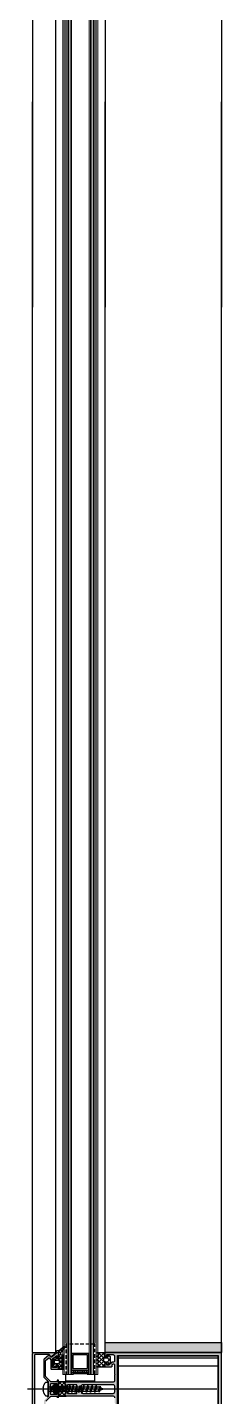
# Model space of a CAD drawing. Header units: millimetres. Extents: x 809 to 8159, y 33 to 4533.
# Drawn here: x 2919.5 to 2932.8, y 2904.4 to 2998.5 of the extents above; entities that cross this region are included whole.
import ezdxf

# ---------------------------------------------------------------- set-up
doc = ezdxf.new("R2010")
doc.units = ezdxf.units.MM
doc.linetypes.add('DASHDOT', pattern=[25.4, 12.7, -6.35, 0, -6.35])
doc.linetypes.add('HIDDEN', pattern=[0.375, 0.25, -0.125])
for name, color, linetype in [('1', 3, 'Continuous'), ('11', 11, 'Continuous'), ('3', 11, 'Continuous'), ('5', 11, 'Continuous'), ('EKSEN', 11, 'Continuous'), ('FITILLER', 240, 'Continuous'), ('GORUNUS-TARAMA', 11, 'Continuous')]:
    doc.layers.add(name, color=color, linetype=linetype)
doc.layers.add('cam', color=5, linetype='Continuous', lineweight=0)

# ---------------------------------------------------------------- blocks, each defined once
blk = doc.blocks.new('ajsdfxcvzx')
h = blk.add_hatch(color=256)
edge = h.paths.add_edge_path()
edge.add_arc((34875.984, -5684.003), 0.05, 90, 180)
edge.add_line((34875.934, -5684.003), (34875.934, -5688.643))
edge.add_arc((34875.984, -5688.643), 0.05, 180, 270)
edge.add_line((34875.984, -5688.693), (34876.937, -5688.693))
edge.add_line((34876.937, -5688.693), (34877.048, -5688.561))
edge.add_arc((34877.087, -5688.593), 0.05, 50, 140, ccw=False)
edge.add_line((34877.119, -5688.554), (34877.397, -5688.788))
edge.add_arc((34877.384, -5688.803), 0.02, -90, 50, ccw=False)
edge.add_line((34877.384, -5688.823), (34875.854, -5688.823))
edge.add_arc((34875.854, -5688.773), 0.05, 180, 270, ccw=False)
edge.add_line((34875.804, -5688.773), (34875.804, -5683.873))
edge.add_arc((34875.854, -5683.873), 0.05, 90, 180, ccw=False)
edge.add_line((34875.854, -5683.823), (34877.384, -5683.823))
edge.add_arc((34877.384, -5683.843), 0.02, -50, 90, ccw=False)
edge.add_line((34877.397, -5683.858), (34877.119, -5684.091))
edge.add_arc((34877.087, -5684.053), 0.05, 220, 310, ccw=False)
edge.add_line((34877.048, -5684.085), (34876.937, -5683.953))
edge.add_line((34876.937, -5683.953), (34875.984, -5683.953))
h = blk.add_hatch(color=256)
edge = h.paths.add_edge_path()
edge.add_line((34877.177, -5684.845), (34877.177, -5684.245))
edge.add_line((34877.177, -5684.245), (34877.457, -5684.01))
edge.add_line((34877.457, -5684.01), (34877.457, -5684.215))
edge.add_line((34877.457, -5684.215), (34877.527, -5684.215))
edge.add_arc((34877.527, -5684.165), 0.05, 270, 360)
edge.add_line((34877.577, -5684.165), (34877.577, -5683.828))
edge.add_line((34877.577, -5683.828), (34877.472, -5683.828))
edge.add_line((34877.472, -5683.828), (34877.116, -5684.127))
edge.add_arc((34877.084, -5684.088), 0.05, 220, 310, ccw=False)
edge.add_line((34877.045, -5684.12), (34876.97, -5684.031))
edge.add_arc((34876.932, -5684.063), 0.05, 40, 130)
edge.add_line((34876.9, -5684.025), (34876.595, -5684.281))
edge.add_arc((34876.627, -5684.319), 0.05, 130, 180)
edge.add_line((34876.577, -5684.319), (34876.577, -5685.498))
edge.add_arc((34876.627, -5685.498), 0.05, 180, 225)
edge.add_line((34876.592, -5685.534), (34876.769, -5685.711))
edge.add_line((34876.769, -5685.711), (34876.811, -5685.711))
edge.add_line((34876.811, -5685.711), (34876.811, -5685.753))
edge.add_line((34876.811, -5685.753), (34876.866, -5685.808))
edge.add_arc((34876.831, -5685.844), 0.05, 0, 45, ccw=False)
edge.add_line((34876.881, -5685.844), (34876.881, -5686.802))
edge.add_arc((34876.831, -5686.802), 0.05, 315, 360, ccw=False)
edge.add_line((34876.866, -5686.838), (34876.811, -5686.893))
edge.add_line((34876.811, -5686.893), (34876.811, -5686.935))
edge.add_line((34876.811, -5686.935), (34876.769, -5686.935))
edge.add_line((34876.769, -5686.935), (34876.592, -5687.112))
edge.add_arc((34876.627, -5687.147), 0.05, 135, 180)
edge.add_line((34876.577, -5687.147), (34876.577, -5688.327))
edge.add_arc((34876.627, -5688.327), 0.05, 180, 230)
edge.add_line((34876.595, -5688.365), (34876.9, -5688.621))
edge.add_arc((34876.932, -5688.583), 0.05, 230, 320)
edge.add_line((34876.97, -5688.615), (34877.045, -5688.525))
edge.add_arc((34877.084, -5688.558), 0.05, 50, 140, ccw=False)
edge.add_line((34877.116, -5688.519), (34877.472, -5688.818))
edge.add_line((34877.472, -5688.818), (34877.577, -5688.818))
edge.add_line((34877.577, -5688.818), (34877.577, -5688.481))
edge.add_arc((34877.527, -5688.481), 0.05, 360, 450)
edge.add_line((34877.527, -5688.431), (34877.457, -5688.431))
edge.add_line((34877.457, -5688.431), (34877.457, -5688.635))
edge.add_line((34877.457, -5688.635), (34877.177, -5688.4))
edge.add_line((34877.177, -5688.4), (34877.177, -5687.801))
edge.add_line((34877.177, -5687.801), (34877.457, -5687.801))
edge.add_line((34877.457, -5687.801), (34877.457, -5687.931))
edge.add_line((34877.457, -5687.931), (34877.527, -5687.931))
edge.add_arc((34877.527, -5687.881), 0.05, 270, 360)
edge.add_line((34877.577, -5687.881), (34877.577, -5687.681))
edge.add_line((34877.577, -5687.681), (34877.107, -5687.681))
edge.add_arc((34877.107, -5687.731), 0.05, 90, 180)
edge.add_line((34877.057, -5687.731), (34877.057, -5688.307))
edge.add_arc((34877.007, -5688.307), 0.05, 320, 360, ccw=False)
edge.add_line((34877.045, -5688.339), (34876.955, -5688.446))
edge.add_arc((34876.917, -5688.414), 0.05, 230, 320, ccw=False)
edge.add_line((34876.885, -5688.452), (34876.715, -5688.309))
edge.add_arc((34876.747, -5688.271), 0.05, 180, 230, ccw=False)
edge.add_line((34876.697, -5688.271), (34876.697, -5687.197))
edge.add_arc((34876.747, -5687.197), 0.05, 135, 180, ccw=False)
edge.add_line((34876.712, -5687.162), (34877.036, -5686.838))
edge.add_arc((34877.071, -5686.873), 0.05, 90, 135, ccw=False)
edge.add_line((34877.071, -5686.823), (34877.477, -5686.823))
edge.add_line((34877.477, -5686.823), (34877.477, -5686.923))
edge.add_line((34877.477, -5686.923), (34877.577, -5686.923))
edge.add_line((34877.577, -5686.923), (34877.577, -5686.623))
edge.add_arc((34877.527, -5686.623), 0.05, 360, 450)
edge.add_line((34877.527, -5686.573), (34877.457, -5686.573))
edge.add_line((34877.457, -5686.573), (34877.457, -5686.703))
edge.add_line((34877.457, -5686.703), (34877.081, -5686.703))
edge.add_arc((34877.081, -5686.653), 0.05, 180, 270, ccw=False)
edge.add_line((34877.031, -5686.653), (34877.031, -5685.993))
edge.add_arc((34877.081, -5685.993), 0.05, 90, 180, ccw=False)
edge.add_line((34877.081, -5685.943), (34877.457, -5685.943))
edge.add_line((34877.457, -5685.943), (34877.457, -5686.073))
edge.add_line((34877.457, -5686.073), (34877.527, -5686.073))
edge.add_arc((34877.527, -5686.023), 0.05, 270, 360)
edge.add_line((34877.577, -5686.023), (34877.577, -5685.723))
edge.add_line((34877.577, -5685.723), (34877.477, -5685.723))
edge.add_line((34877.477, -5685.723), (34877.477, -5685.823))
edge.add_line((34877.477, -5685.823), (34877.071, -5685.823))
edge.add_arc((34877.071, -5685.773), 0.05, 225, 270, ccw=False)
edge.add_line((34877.036, -5685.808), (34876.712, -5685.484))
edge.add_arc((34876.747, -5685.449), 0.05, 180, 225, ccw=False)
edge.add_line((34876.697, -5685.449), (34876.697, -5684.375))
edge.add_arc((34876.747, -5684.375), 0.05, 130, 180, ccw=False)
edge.add_line((34876.715, -5684.336), (34876.885, -5684.194))
edge.add_arc((34876.917, -5684.232), 0.05, 40, 130, ccw=False)
edge.add_line((34876.955, -5684.2), (34877.045, -5684.307))
edge.add_arc((34877.007, -5684.339), 0.05, 0, 40, ccw=False)
edge.add_line((34877.057, -5684.339), (34877.057, -5684.915))
edge.add_arc((34877.107, -5684.915), 0.05, 180, 270)
edge.add_line((34877.107, -5684.965), (34877.577, -5684.965))
edge.add_line((34877.577, -5684.965), (34877.577, -5684.765))
edge.add_arc((34877.527, -5684.765), 0.05, 360, 450)
edge.add_line((34877.527, -5684.715), (34877.457, -5684.715))
edge.add_line((34877.457, -5684.715), (34877.457, -5684.845))
edge.add_line((34877.457, -5684.845), (34877.177, -5684.845))
h = blk.add_hatch(color=256)
edge = h.paths.add_edge_path()
edge.add_line((34880.797, -5688.573), (34880.867, -5688.573))
edge.add_line((34880.867, -5688.573), (34880.867, -5688.663))
edge.add_line((34880.867, -5688.663), (34881.347, -5688.663))
edge.add_arc((34881.347, -5688.563), 0.1, -90, 0)
edge.add_line((34881.447, -5688.563), (34881.447, -5688.283))
edge.add_arc((34881.347, -5688.283), 0.1, 0, 90)
edge.add_line((34881.347, -5688.183), (34881.268, -5688.183))
edge.add_arc((34881.268, -5688.133), 0.05, 225, 270, ccw=False)
edge.add_line((34881.232, -5688.168), (34881.062, -5687.998))
edge.add_arc((34881.026, -5688.033), 0.05, 45, 90)
edge.add_line((34881.026, -5687.983), (34880.867, -5687.983))
edge.add_line((34880.867, -5687.983), (34880.867, -5688.073))
edge.add_line((34880.867, -5688.073), (34880.797, -5688.073))
edge.add_arc((34880.797, -5688.023), 0.05, -180, -90, ccw=False)
edge.add_line((34880.747, -5688.023), (34880.747, -5687.823))
edge.add_line((34880.747, -5687.823), (34881.187, -5687.823))
edge.add_arc((34881.187, -5687.873), 0.05, 0, 90, ccw=False)
edge.add_line((34881.237, -5687.873), (34881.237, -5687.94))
edge.add_arc((34881.287, -5687.94), 0.05, 180, 225)
edge.add_line((34881.252, -5687.975), (34881.285, -5688.008))
edge.add_arc((34881.32, -5687.973), 0.05, 225, 270)
edge.add_line((34881.32, -5688.023), (34881.397, -5688.023))
edge.add_arc((34881.397, -5687.973), 0.05, -90, 0)
edge.add_line((34881.447, -5687.973), (34881.447, -5687.723))
edge.add_line((34881.447, -5687.723), (34881.447, -5687.353))
edge.add_line((34881.447, -5687.353), (34881.477, -5687.323))
edge.add_line((34881.477, -5687.323), (34881.447, -5687.293))
edge.add_line((34881.447, -5687.293), (34881.447, -5686.923))
edge.add_arc((34881.356, -5686.915), 0.0919, -5.07053, 90.95505)
edge.add_line((34881.354, -5686.823), (34879.077, -5686.823))
edge.add_arc((34879.057, -5686.823), 0.02, 0, 180)
edge.add_line((34879.037, -5686.823), (34879.017, -5686.823))
edge.add_arc((34878.997, -5686.823), 0.02, 0, 180)
edge.add_line((34878.977, -5686.823), (34878.047, -5686.823))
edge.add_line((34878.047, -5686.823), (34878.047, -5686.683))
edge.add_arc((34878.107, -5686.683), 0.06, 90, 180, ccw=False)
edge.add_line((34878.107, -5686.623), (34878.107, -5686.553))
edge.add_arc((34878.137, -5686.553), 0.03, 90, 180, ccw=False)
edge.add_line((34878.137, -5686.523), (34878.177, -5686.523))
edge.add_arc((34878.177, -5686.553), 0.03, 0, 90, ccw=False)
edge.add_line((34878.207, -5686.553), (34878.207, -5686.623))
edge.add_line((34878.207, -5686.623), (34878.847, -5686.623))
edge.add_line((34878.847, -5686.623), (34878.847, -5686.373))
edge.add_line((34878.847, -5686.373), (34878.897, -5686.323))
edge.add_line((34878.897, -5686.323), (34878.847, -5686.273))
edge.add_line((34878.847, -5686.273), (34878.847, -5686.023))
edge.add_line((34878.847, -5686.023), (34878.207, -5686.023))
edge.add_line((34878.207, -5686.023), (34878.207, -5686.093))
edge.add_arc((34878.177, -5686.093), 0.03, -90, 0, ccw=False)
edge.add_line((34878.177, -5686.123), (34878.137, -5686.123))
edge.add_arc((34878.137, -5686.093), 0.03, -180, -90, ccw=False)
edge.add_line((34878.107, -5686.093), (34878.107, -5686.023))
edge.add_arc((34878.107, -5685.963), 0.06, 180, 270, ccw=False)
edge.add_line((34878.047, -5685.963), (34878.047, -5685.823))
edge.add_line((34878.047, -5685.823), (34878.977, -5685.823))
edge.add_arc((34878.997, -5685.823), 0.02, 180, 360)
edge.add_line((34879.017, -5685.823), (34879.037, -5685.823))
edge.add_arc((34879.057, -5685.823), 0.02, 180, 360)
edge.add_line((34879.077, -5685.823), (34881.354, -5685.823))
edge.add_arc((34881.356, -5685.731), 0.0919, 269.04495, 365.07053)
edge.add_line((34881.447, -5685.723), (34881.447, -5685.353))
edge.add_line((34881.447, -5685.353), (34881.477, -5685.323))
edge.add_line((34881.477, -5685.323), (34881.447, -5685.293))
edge.add_line((34881.447, -5685.293), (34881.447, -5684.923))
edge.add_line((34881.447, -5684.923), (34881.447, -5684.673))
edge.add_arc((34881.397, -5684.673), 0.05, 0, 90)
edge.add_line((34881.397, -5684.623), (34881.32, -5684.623))
edge.add_arc((34881.32, -5684.673), 0.05, 90, 135)
edge.add_line((34881.285, -5684.638), (34881.252, -5684.67))
edge.add_arc((34881.287, -5684.706), 0.05, 135, 180)
edge.add_line((34881.237, -5684.706), (34881.237, -5684.773))
edge.add_arc((34881.187, -5684.773), 0.05, -90, 0, ccw=False)
edge.add_line((34881.187, -5684.823), (34880.747, -5684.823))
edge.add_line((34880.747, -5684.823), (34880.747, -5684.623))
edge.add_arc((34880.797, -5684.623), 0.05, 90, 180, ccw=False)
edge.add_line((34880.797, -5684.573), (34880.867, -5684.573))
edge.add_line((34880.867, -5684.573), (34880.867, -5684.663))
edge.add_line((34880.867, -5684.663), (34881.026, -5684.663))
edge.add_arc((34881.026, -5684.613), 0.05, 270, 315)
edge.add_line((34881.062, -5684.648), (34881.232, -5684.478))
edge.add_arc((34881.268, -5684.513), 0.05, 90, 135, ccw=False)
edge.add_line((34881.268, -5684.463), (34881.347, -5684.463))
edge.add_arc((34881.347, -5684.363), 0.1, -90, 0)
edge.add_line((34881.447, -5684.363), (34881.447, -5684.083))
edge.add_arc((34881.347, -5684.083), 0.1, 0, 90)
edge.add_line((34881.347, -5683.983), (34880.867, -5683.983))
edge.add_line((34880.867, -5683.983), (34880.867, -5684.073))
edge.add_line((34880.867, -5684.073), (34880.797, -5684.073))
edge.add_arc((34880.797, -5684.023), 0.05, -180, -90, ccw=False)
edge.add_line((34880.747, -5684.023), (34880.747, -5683.823))
edge.add_line((34880.747, -5683.823), (34888.74, -5683.823))
edge.add_line((34888.74, -5683.823), (34888.74, -5688.823))
edge.add_line((34888.74, -5688.823), (34880.747, -5688.823))
edge.add_line((34880.747, -5688.823), (34880.747, -5688.623))
edge.add_arc((34880.797, -5688.623), 0.05, 90, 180, ccw=False)
h.paths.add_polyline_path([(34881.64, -5684.025), (34888.54, -5684.025), (34888.54, -5688.625), (34881.64, -5688.625), (34881.64, -5686.325)], flags=16)
edge = h.paths.add_edge_path(flags=16)
edge.add_arc((34879.24, -5686.525), 0.1, 180, 270)
edge.add_line((34879.24, -5686.625), (34881.34, -5686.625))
edge.add_arc((34881.34, -5686.525), 0.1, -90, 0)
edge.add_line((34881.44, -5686.525), (34881.44, -5686.125))
edge.add_arc((34881.34, -5686.125), 0.1, 0, 90)
edge.add_line((34881.34, -5686.025), (34879.24, -5686.025))
edge.add_arc((34879.24, -5686.125), 0.1, 90, 180)
edge.add_line((34879.14, -5686.125), (34879.14, -5686.525))
h = blk.add_hatch()
h.set_pattern_fill('NET', color=256, style=0)
h.set_pattern_definition([(360, (34936.91878, -5692.7808), (1e-17, 0.125), []), (90, (34936.91878, -5692.7808), (-0.125, 2e-17), [])])
h.paths.add_polyline_path([(34878.497, -5685.029), (34879.66, -5685.029), (34879.66, -5685.327), (34879.461, -5685.287), (34879.223, -5685.267), (34878.964, -5685.267), (34878.636, -5685.297), (34878.497, -5685.317)])
at = {"layer": 'FITILLER'}
h = blk.add_hatch(dxfattribs=at)
h.set_pattern_fill('NET', color=256, scale=1.5, angle=45, style=0)
h.set_pattern_definition([(315, (34863.16115, -5700.81104), (-0.1325825, -0.1325825), []), (225, (34863.16115, -5700.81104), (-0.1325825, 0.1325825), [])])
edge = h.paths.add_edge_path(flags=16)
edge.add_arc((34877.405, -5684.44), 0.1, 90, 180, ccw=False)
edge.add_line((34877.405, -5684.34), (34877.53, -5684.34))
edge.add_arc((34877.53, -5684.44), 0.1, 0, 90, ccw=False)
edge.add_line((34877.63, -5684.44), (34877.63, -5684.49))
edge.add_arc((34877.53, -5684.49), 0.1, 270, 360, ccw=False)
edge.add_line((34877.53, -5684.59), (34877.405, -5684.59))
edge.add_arc((34877.405, -5684.49), 0.1, 180, 270, ccw=False)
edge.add_line((34877.305, -5684.49), (34877.305, -5684.44))
edge = h.paths.add_edge_path()
edge.add_arc((34877.562, -5683.482), 0.2, 280, 310.23314, ccw=False)
edge.add_line((34877.597, -5683.679), (34877.462, -5683.702))
edge.add_arc((34877.471, -5683.752), 0.05, 100, 165)
edge.add_line((34877.422, -5683.739), (34877.404, -5683.808))
edge.add_line((34877.404, -5683.808), (34877.58, -5683.808))
edge.add_line((34877.58, -5683.808), (34877.58, -5684.19))
edge.add_arc((34877.53, -5684.19), 0.05, 270, 360, ccw=False)
edge.add_line((34877.53, -5684.24), (34877.41, -5684.24))
edge.add_line((34877.41, -5684.24), (34877.41, -5684.14))
edge.add_line((34877.41, -5684.14), (34877.36, -5684.14))
edge.add_line((34877.36, -5684.14), (34877.23, -5684.215))
edge.add_arc((34877.255, -5684.259), 0.05, 120, 180)
edge.add_line((34877.205, -5684.259), (34877.205, -5684.672))
edge.add_arc((34877.255, -5684.672), 0.05, 180, 240)
edge.add_line((34877.23, -5684.715), (34877.36, -5684.79))
edge.add_line((34877.36, -5684.79), (34877.41, -5684.79))
edge.add_line((34877.41, -5684.79), (34877.41, -5684.69))
edge.add_line((34877.41, -5684.69), (34877.53, -5684.69))
edge.add_arc((34877.53, -5684.74), 0.05, 0, 90, ccw=False)
edge.add_line((34877.58, -5684.74), (34877.58, -5684.965))
edge.add_line((34877.58, -5684.965), (34877.93, -5684.965))
edge.add_line((34877.93, -5684.965), (34877.93, -5684.815))
edge.add_line((34877.93, -5684.815), (34877.78, -5684.815))
edge.add_arc((34877.78, -5684.765), 0.05, 180, 270, ccw=False)
edge.add_line((34877.73, -5684.765), (34877.73, -5684.745))
edge.add_arc((34877.78, -5684.745), 0.05, 90, 180, ccw=False)
edge.add_line((34877.78, -5684.695), (34877.93, -5684.695))
edge.add_line((34877.93, -5684.695), (34877.93, -5684.545))
edge.add_line((34877.93, -5684.545), (34877.78, -5684.545))
edge.add_arc((34877.78, -5684.495), 0.05, 180, 270, ccw=False)
edge.add_line((34877.73, -5684.495), (34877.73, -5684.475))
edge.add_arc((34877.78, -5684.475), 0.05, 90, 180, ccw=False)
edge.add_line((34877.78, -5684.425), (34877.93, -5684.425))
edge.add_line((34877.93, -5684.425), (34877.93, -5684.275))
edge.add_line((34877.93, -5684.275), (34877.78, -5684.275))
edge.add_arc((34877.78, -5684.225), 0.05, 180, 270, ccw=False)
edge.add_line((34877.73, -5684.225), (34877.73, -5684.205))
edge.add_arc((34877.78, -5684.205), 0.05, 90, 180, ccw=False)
edge.add_line((34877.78, -5684.155), (34877.93, -5684.155))
edge.add_line((34877.93, -5684.155), (34877.93, -5684.005))
edge.add_line((34877.93, -5684.005), (34877.78, -5684.005))
edge.add_arc((34877.78, -5683.955), 0.05, 180, 270, ccw=False)
edge.add_line((34877.73, -5683.955), (34877.73, -5683.847))
edge.add_arc((34877.78, -5683.847), 0.05, 140, 180, ccw=False)
edge.add_line((34877.742, -5683.815), (34878.009, -5683.496))
edge.add_arc((34877.977, -5683.458), 0.05, 310.23314, 490.23314)
edge.add_line((34877.945, -5683.42), (34877.691, -5683.634))
h = blk.add_hatch(dxfattribs=at)
h.set_pattern_fill('DOTS', color=256, scale=1.2, angle=-45, style=0)
h.set_pattern_definition([(45, (34786.58186, -5825.3847), (0.079549513, -0.026516504), [0, -0.075])])
h.paths.add_polyline_path([(34880.777, -5683.809), (34880.777, -5683.128), (34888.774, -5683.128), (34888.774, -5683.809)])
h = blk.add_hatch(dxfattribs=at)
h.set_pattern_fill('NET', color=256, scale=1.5, angle=45, style=0)
h.set_pattern_definition([(315, (34867.13714, -5696.56952), (-0.1325825, -0.1325825), []), (225, (34867.13714, -5696.56952), (-0.1325825, 0.1325825), [])])
edge = h.paths.add_edge_path(flags=16)
edge.add_arc((34880.769, -5684.348), 0.1, 180, 270)
edge.add_line((34880.769, -5684.448), (34880.927, -5684.448))
edge.add_arc((34880.927, -5684.348), 0.1, 270, 360)
edge.add_line((34881.027, -5684.348), (34881.027, -5684.298))
edge.add_arc((34880.927, -5684.298), 0.1, 360, 450)
edge.add_line((34880.927, -5684.198), (34880.769, -5684.198))
edge.add_arc((34880.769, -5684.298), 0.1, 90, 180)
edge.add_line((34880.669, -5684.298), (34880.669, -5684.348))
edge = h.paths.add_edge_path()
edge.add_line((34880.752, -5684.823), (34880.235, -5684.823))
edge.add_arc((34880.235, -5684.813), 0.01, 135, 270, ccw=False)
edge.add_line((34880.228, -5684.806), (34880.339, -5684.695))
edge.add_arc((34880.333, -5684.689), 0.00893, 315, 405)
edge.add_line((34880.339, -5684.682), (34880.23, -5684.573))
edge.add_arc((34880.236, -5684.567), 0.00893, 135, 225, ccw=False)
edge.add_line((34880.23, -5684.56), (34880.339, -5684.451))
edge.add_arc((34880.333, -5684.445), 0.00893, 315, 405)
edge.add_line((34880.339, -5684.439), (34880.23, -5684.329))
edge.add_arc((34880.236, -5684.323), 0.00893, 135, 225, ccw=False)
edge.add_line((34880.23, -5684.317), (34880.339, -5684.207))
edge.add_arc((34880.333, -5684.201), 0.00893, 315, 405)
edge.add_line((34880.339, -5684.195), (34880.23, -5684.085))
edge.add_arc((34880.236, -5684.079), 0.00893, 135, 225, ccw=False)
edge.add_line((34880.23, -5684.073), (34880.339, -5683.963))
edge.add_arc((34880.333, -5683.957), 0.00893, 315, 405)
edge.add_line((34880.339, -5683.951), (34880.228, -5683.84))
edge.add_arc((34880.235, -5683.833), 0.01, 90, 225, ccw=False)
edge.add_line((34880.235, -5683.823), (34880.752, -5683.823))
edge.add_line((34880.752, -5683.823), (34880.752, -5684.048))
edge.add_arc((34880.802, -5684.048), 0.05, 180, 270)
edge.add_line((34880.802, -5684.098), (34880.922, -5684.098))
edge.add_line((34880.922, -5684.098), (34880.922, -5683.998))
edge.add_line((34880.922, -5683.998), (34880.972, -5683.998))
edge.add_line((34880.972, -5683.998), (34881.102, -5684.073))
edge.add_arc((34881.077, -5684.116), 0.05, 0, 60, ccw=False)
edge.add_line((34881.127, -5684.116), (34881.127, -5684.53))
edge.add_arc((34881.077, -5684.53), 0.05, -60, 0, ccw=False)
edge.add_line((34881.102, -5684.573), (34880.972, -5684.648))
edge.add_line((34880.972, -5684.648), (34880.922, -5684.648))
edge.add_line((34880.922, -5684.648), (34880.922, -5684.548))
edge.add_line((34880.922, -5684.548), (34880.802, -5684.548))
edge.add_arc((34880.802, -5684.598), 0.05, 90, 180)
edge.add_line((34880.752, -5684.598), (34880.752, -5684.823))
h = blk.add_hatch(dxfattribs=at)
h.set_pattern_fill('NET', color=256, scale=1.5, angle=45, style=0)
h.set_pattern_definition([(45, (34859.267, -5608.29082), (-0.1325825, 0.1325825), []), (135, (34859.267, -5608.29082), (-0.1325825, -0.1325825), [])])
edge = h.paths.add_edge_path(flags=16)
edge.add_arc((34877.572, -5686.347), 0.1, -90, 0, ccw=False)
edge.add_line((34877.572, -5686.447), (34877.413, -5686.447))
edge.add_arc((34877.413, -5686.347), 0.1, 180, 270, ccw=False)
edge.add_line((34877.313, -5686.347), (34877.313, -5686.297))
edge.add_arc((34877.413, -5686.297), 0.1, 90, 180, ccw=False)
edge.add_line((34877.413, -5686.197), (34877.572, -5686.197))
edge.add_arc((34877.572, -5686.297), 0.1, 0, 90, ccw=False)
edge.add_line((34877.672, -5686.297), (34877.672, -5686.347))
edge = h.paths.add_edge_path()
edge.add_line((34877.588, -5686.822), (34878.105, -5686.822))
edge.add_arc((34878.105, -5686.812), 0.01, 270, 405)
edge.add_line((34878.112, -5686.805), (34878.001, -5686.694))
edge.add_arc((34878.008, -5686.688), 0.00893, 135, 225, ccw=False)
edge.add_line((34878.001, -5686.681), (34878.111, -5686.572))
edge.add_arc((34878.104, -5686.566), 0.00893, 315, 405)
edge.add_line((34878.111, -5686.56), (34878.001, -5686.45))
edge.add_arc((34878.008, -5686.444), 0.00893, 135, 225, ccw=False)
edge.add_line((34878.001, -5686.438), (34878.111, -5686.328))
edge.add_arc((34878.104, -5686.322), 0.00893, 315, 405)
edge.add_line((34878.111, -5686.316), (34878.001, -5686.206))
edge.add_arc((34878.008, -5686.2), 0.00893, 135, 225, ccw=False)
edge.add_line((34878.001, -5686.194), (34878.111, -5686.084))
edge.add_arc((34878.104, -5686.078), 0.00893, 315, 405)
edge.add_line((34878.111, -5686.072), (34878.001, -5685.962))
edge.add_arc((34878.008, -5685.956), 0.00893, 135, 225, ccw=False)
edge.add_line((34878.001, -5685.95), (34878.112, -5685.839))
edge.add_arc((34878.105, -5685.832), 0.01, 315, 450)
edge.add_line((34878.105, -5685.822), (34877.588, -5685.822))
edge.add_line((34877.588, -5685.822), (34877.588, -5686.047))
edge.add_arc((34877.538, -5686.047), 0.05, 270, 360, ccw=False)
edge.add_line((34877.538, -5686.097), (34877.418, -5686.097))
edge.add_line((34877.418, -5686.097), (34877.418, -5685.997))
edge.add_line((34877.418, -5685.997), (34877.368, -5685.997))
edge.add_line((34877.368, -5685.997), (34877.238, -5686.072))
edge.add_arc((34877.263, -5686.115), 0.05, 120, 180)
edge.add_line((34877.213, -5686.115), (34877.213, -5686.529))
edge.add_arc((34877.263, -5686.529), 0.05, 180, 240)
edge.add_line((34877.238, -5686.572), (34877.368, -5686.647))
edge.add_line((34877.368, -5686.647), (34877.418, -5686.647))
edge.add_line((34877.418, -5686.647), (34877.418, -5686.547))
edge.add_line((34877.418, -5686.547), (34877.538, -5686.547))
edge.add_arc((34877.538, -5686.597), 0.05, 0, 90, ccw=False)
edge.add_line((34877.588, -5686.597), (34877.588, -5686.822))
at = {"linetype": 'HIDDEN'}
for p, q in [((34878.077, -5683.24), (34878.077, -5685.323)), ((34880.077, -5683.24), (34878.077, -5683.24)), ((34880.077, -5685.3), (34880.077, -5683.24))]:
    blk.add_line(p, q, dxfattribs=at)
for p, q in [((34878.077, -5685.319), (34878.077, -5685.323)), ((34878.473, -5685.023), (34879.073, -5685.023))]:
    blk.add_line(p, q)
at = {"elevation": 0}
for points in [[(34875.984, -5683.953, 0.414214), (34875.934, -5684.003), (34875.934, -5688.643, 0.414214), (34875.984, -5688.693), (34876.937, -5688.693), (34877.048, -5688.561, -0.414214), (34877.119, -5688.554), (34877.397, -5688.788, -0.700208), (34877.384, -5688.823), (34875.854, -5688.823, -0.414214), (34875.804, -5688.773), (34875.804, -5683.873, -0.414214), (34875.854, -5683.823), (34877.384, -5683.823, -0.700208), (34877.397, -5683.858), (34877.119, -5684.091, -0.414214), (34877.048, -5684.085), (34876.937, -5683.953)], [(34879.14, -5686.525, 0.414214), (34879.24, -5686.625), (34881.34, -5686.625, 0.414214), (34881.44, -5686.525), (34881.44, -5686.125, 0.414214), (34881.34, -5686.025), (34879.24, -5686.025, 0.414214), (34879.14, -5686.125)]]:
    blk.add_lwpolyline(points, format="xyb", close=True, dxfattribs=at)
for points in [[(34876.712, -5687.162), (34877.036, -5686.838, -0.198912), (34877.071, -5686.823), (34877.477, -5686.823), (34877.477, -5686.923)], [(34877.577, -5686.923), (34877.577, -5686.623, 0.414214), (34877.527, -5686.573), (34877.457, -5686.573), (34877.457, -5686.703), (34877.081, -5686.703, -0.414214), (34877.031, -5686.653), (34877.031, -5685.993, -0.414214), (34877.081, -5685.943), (34877.457, -5685.943), (34877.457, -5686.073), (34877.527, -5686.073, 0.414214), (34877.577, -5686.023), (34877.577, -5685.723), (34877.477, -5685.723), (34877.477, -5685.823), (34877.071, -5685.823, -0.198912), (34877.036, -5685.808), (34876.712, -5685.484, -0.198912), (34876.697, -5685.449), (34876.697, -5684.375, -0.221695), (34876.715, -5684.336), (34876.885, -5684.194, -0.414214), (34876.955, -5684.2), (34877.045, -5684.307, -0.176327), (34877.057, -5684.339), (34877.057, -5684.915, 0.414214), (34877.107, -5684.965), (34877.577, -5684.965), (34877.577, -5684.765, 0.414214), (34877.527, -5684.715), (34877.457, -5684.715), (34877.457, -5684.845), (34877.177, -5684.845), (34877.177, -5684.245), (34877.457, -5684.01), (34877.457, -5684.215), (34877.527, -5684.215, 0.414214), (34877.577, -5684.165), (34877.577, -5683.828), (34877.472, -5683.828), (34877.116, -5684.127, -0.414214), (34877.045, -5684.12), (34876.97, -5684.031, 0.414214), (34876.9, -5684.025), (34876.595, -5684.281, 0.221695), (34876.577, -5684.319), (34876.577, -5685.498, 0.198912), (34876.592, -5685.534), (34876.769, -5685.711), (34876.811, -5685.711), (34876.811, -5685.753), (34876.866, -5685.808, -0.198912), (34876.881, -5685.844), (34876.881, -5686.802, -0.198912), (34876.866, -5686.838), (34876.811, -5686.893)], [(34881.447, -5686.923, 0.445362), (34881.354, -5686.823), (34879.077, -5686.823, 1), (34879.037, -5686.823), (34879.017, -5686.823, 1), (34878.977, -5686.823), (34878.047, -5686.823), (34878.047, -5686.683, -0.414214), (34878.107, -5686.623), (34878.107, -5686.553, -0.414214), (34878.137, -5686.523), (34878.177, -5686.523, -0.414214), (34878.207, -5686.553), (34878.207, -5686.623), (34878.847, -5686.623), (34878.847, -5686.373), (34878.897, -5686.323), (34878.847, -5686.273), (34878.847, -5686.023), (34878.207, -5686.023), (34878.207, -5686.093, -0.414214), (34878.177, -5686.123), (34878.137, -5686.123, -0.414214), (34878.107, -5686.093), (34878.107, -5686.023, -0.414214), (34878.047, -5685.963), (34878.047, -5685.823), (34878.977, -5685.823, 1), (34879.017, -5685.823), (34879.037, -5685.823, 1), (34879.077, -5685.823), (34881.354, -5685.823, 0.445362), (34881.447, -5685.723), (34881.447, -5685.353), (34881.477, -5685.323), (34881.447, -5685.293), (34881.447, -5684.923), (34881.447, -5684.673, 0.414214), (34881.397, -5684.623), (34881.32, -5684.623, 0.198912), (34881.285, -5684.638), (34881.252, -5684.67, 0.198912), (34881.237, -5684.706), (34881.237, -5684.773, -0.414214), (34881.187, -5684.823), (34880.747, -5684.823), (34880.747, -5684.623, -0.414214), (34880.797, -5684.573), (34880.867, -5684.573), (34880.867, -5684.663), (34881.026, -5684.663, 0.198912), (34881.062, -5684.648), (34881.232, -5684.478, -0.198912), (34881.268, -5684.463), (34881.347, -5684.463, 0.414214), (34881.447, -5684.363), (34881.447, -5684.083, 0.414214), (34881.347, -5683.983), (34880.867, -5683.983), (34880.867, -5684.073), (34880.797, -5684.073, -0.414214), (34880.747, -5684.023), (34880.747, -5683.823), (34888.74, -5683.823), (34888.74, -5688.823)]]:
    blk.add_lwpolyline(points, format="xyb", dxfattribs=at)
for points in [[(34878.473, -5685.023), (34879.66, -5685.023), (34879.66, -5683.877), (34878.473, -5683.877)], [(34878.573, -5684.923), (34879.56, -5684.923), (34879.56, -5683.977), (34878.573, -5683.977)], [(34881.64, -5684.025), (34888.54, -5684.025), (34888.54, -5688.625), (34881.64, -5688.625), (34881.64, -5686.325)], [(34878.497, -5685.029), (34879.66, -5685.029), (34879.66, -5685.327), (34879.461, -5685.287), (34879.223, -5685.267), (34878.964, -5685.267), (34878.636, -5685.297), (34878.497, -5685.317)]]:
    blk.add_lwpolyline(points, close=True, dxfattribs=at)
at = {"layer": '1', "linetype": 'DASHDOT', "ltscale": 10}
for p, q in [((34876.715, -5685.848), (34876.865, -5685.848)), ((34876.865, -5686.798), (34876.865, -5685.848)), ((34876.865, -5686.181), (34877.126, -5686.181)), ((34876.865, -5686.465), (34877.025, -5686.465)), ((34877.033, -5686.181), (34877.019, -5686.181)), ((34877.033, -5686.181), (34877.019, -5686.181)), ((34877.023, -5686.465), (34877.025, -5686.465)), ((34877.025, -5686.465), (34877.162, -5686.081)), ((34877.062, -5686.565), (34877.025, -5686.465)), ((34877.032, -5686.181), (34877.033, -5686.181)), ((34877.032, -5686.181), (34877.033, -5686.181)), ((34877.033, -5686.181), (34877.126, -5686.181)), ((34877.062, -5686.565), (34877.162, -5686.081)), ((34877.198, -5686.181), (34877.062, -5686.565)), ((34877.097, -5686.465), (34877.225, -5686.465)), ((34877.162, -5686.081), (34877.198, -5686.181)), ((34877.198, -5686.181), (34877.326, -5686.181)), ((34877.225, -5686.465), (34877.362, -5686.081)), ((34877.262, -5686.565), (34877.225, -5686.465)), ((34877.262, -5686.565), (34877.362, -5686.081)), ((34876.715, -5686.798), (34876.865, -5686.798))]:
    blk.add_line(p, q, dxfattribs=at)
for centre, radius, start, end in [((34877.163, -5686.323), 0.653, 133.31198, 171.59277), ((34876.429, -5686.323), 0.13, 312.68487, 47.31513), ((34877.163, -5686.323), 0.653, 188.40723, 226.68802)]:
    blk.add_arc(centre, radius, start, end, dxfattribs=at)
at = {"layer": '11'}
for p, q in [((34877.398, -5686.181), (34877.262, -5686.565)), ((34877.297, -5686.465), (34877.425, -5686.465)), ((34877.362, -5686.081), (34877.398, -5686.181)), ((34877.398, -5686.181), (34877.526, -5686.181)), ((34877.425, -5686.465), (34877.562, -5686.081)), ((34877.462, -5686.565), (34877.425, -5686.465)), ((34877.462, -5686.565), (34877.562, -5686.081)), ((34877.598, -5686.181), (34877.462, -5686.565)), ((34877.497, -5686.465), (34877.626, -5686.465)), ((34877.562, -5686.081), (34877.598, -5686.181)), ((34877.598, -5686.181), (34877.726, -5686.181)), ((34877.626, -5686.465), (34877.762, -5686.081)), ((34877.662, -5686.565), (34877.626, -5686.465)), ((34877.662, -5686.565), (34877.762, -5686.081)), ((34877.798, -5686.181), (34877.662, -5686.565)), ((34877.697, -5686.465), (34877.826, -5686.465)), ((34877.762, -5686.081), (34877.798, -5686.181)), ((34877.798, -5686.181), (34877.926, -5686.181)), ((34877.826, -5686.465), (34877.962, -5686.081)), ((34877.862, -5686.565), (34877.826, -5686.465)), ((34877.962, -5686.081), (34877.862, -5686.565)), ((34877.862, -5686.565), (34877.998, -5686.181)), ((34877.897, -5686.465), (34878.026, -5686.465)), ((34877.998, -5686.181), (34877.962, -5686.081)), ((34877.998, -5686.181), (34878.126, -5686.181)), ((34878.026, -5686.465), (34878.162, -5686.081)), ((34878.062, -5686.565), (34878.026, -5686.465)), ((34878.062, -5686.565), (34878.162, -5686.081)), ((34878.198, -5686.181), (34878.062, -5686.565)), ((34878.198, -5686.181), (34878.062, -5686.565)), ((34878.097, -5686.465), (34878.226, -5686.465)), ((34878.162, -5686.081), (34878.198, -5686.181)), ((34878.198, -5686.181), (34878.326, -5686.181)), ((34878.226, -5686.465), (34878.362, -5686.081)), ((34878.262, -5686.565), (34878.226, -5686.465)), ((34878.262, -5686.565), (34878.362, -5686.081)), ((34878.398, -5686.181), (34878.262, -5686.565)), ((34878.297, -5686.465), (34878.455, -5686.465)), ((34878.362, -5686.081), (34878.398, -5686.181)), ((34878.398, -5686.181), (34878.556, -5686.181)), ((34878.455, -5686.465), (34878.592, -5686.081)), ((34878.492, -5686.565), (34878.455, -5686.465)), ((34878.492, -5686.565), (34878.592, -5686.081)), ((34878.628, -5686.181), (34878.492, -5686.565)), ((34878.527, -5686.465), (34878.695, -5686.465)), ((34878.592, -5686.081), (34878.628, -5686.181)), ((34878.628, -5686.181), (34878.796, -5686.181)), ((34878.695, -5686.465), (34878.831, -5686.081)), ((34878.731, -5686.565), (34878.695, -5686.465)), ((34878.731, -5686.565), (34878.831, -5686.081)), ((34878.868, -5686.181), (34878.731, -5686.565)), ((34878.868, -5686.181), (34878.731, -5686.565)), ((34878.767, -5686.465), (34878.934, -5686.465)), ((34878.831, -5686.081), (34878.868, -5686.181)), ((34878.868, -5686.181), (34879.035, -5686.181)), ((34878.934, -5686.465), (34879.071, -5686.081)), ((34878.971, -5686.565), (34878.934, -5686.465)), ((34878.971, -5686.565), (34879.071, -5686.081)), ((34879.107, -5686.181), (34878.971, -5686.565)), ((34879.107, -5686.181), (34878.971, -5686.565)), ((34879.006, -5686.465), (34879.174, -5686.465)), ((34879.071, -5686.081), (34879.107, -5686.181)), ((34879.107, -5686.181), (34879.275, -5686.181)), ((34879.174, -5686.465), (34879.311, -5686.081)), ((34879.211, -5686.565), (34879.174, -5686.465)), ((34879.211, -5686.565), (34879.311, -5686.081)), ((34879.347, -5686.181), (34879.211, -5686.565)), ((34879.347, -5686.181), (34879.211, -5686.565)), ((34879.246, -5686.465), (34879.46, -5686.465)), ((34879.311, -5686.081), (34879.347, -5686.181)), ((34879.347, -5686.181), (34879.561, -5686.181)), ((34879.46, -5686.465), (34879.596, -5686.081)), ((34879.496, -5686.565), (34879.46, -5686.465)), ((34879.496, -5686.565), (34879.596, -5686.081)), ((34879.632, -5686.181), (34879.496, -5686.565)), ((34879.632, -5686.181), (34879.496, -5686.565)), ((34879.531, -5686.465), (34879.745, -5686.465)), ((34879.596, -5686.081), (34879.632, -5686.181)), ((34879.632, -5686.181), (34879.846, -5686.181)), ((34879.745, -5686.465), (34879.881, -5686.081)), ((34879.781, -5686.565), (34879.745, -5686.465)), ((34879.781, -5686.565), (34879.881, -5686.081)), ((34879.918, -5686.181), (34879.781, -5686.565)), ((34879.918, -5686.181), (34879.781, -5686.565)), ((34879.817, -5686.465), (34880.03, -5686.465)), ((34879.881, -5686.081), (34879.918, -5686.181)), ((34879.918, -5686.181), (34880.131, -5686.181)), ((34880.03, -5686.465), (34880.167, -5686.081)), ((34880.067, -5686.565), (34880.03, -5686.465)), ((34880.067, -5686.565), (34880.167, -5686.081)), ((34880.203, -5686.181), (34880.067, -5686.565)), ((34880.203, -5686.181), (34880.067, -5686.565)), ((34880.102, -5686.465), (34880.251, -5686.465)), ((34880.167, -5686.081), (34880.203, -5686.181)), ((34880.203, -5686.181), (34880.351, -5686.181)), ((34880.324, -5686.441), (34880.258, -5686.464)), ((34880.324, -5686.441), (34880.433, -5686.135)), ((34880.361, -5686.541), (34880.324, -5686.441)), ((34880.408, -5686.205), (34880.359, -5686.182)), ((34880.361, -5686.541), (34880.433, -5686.135)), ((34880.469, -5686.235), (34880.361, -5686.541)), ((34880.665, -5686.323), (34880.406, -5686.413)), ((34880.433, -5686.135), (34880.469, -5686.235)), ((34880.665, -5686.323), (34880.469, -5686.233))]:
    blk.add_line(p, q, dxfattribs=at)
for centre, start, end in [((34880.251, -5686.445), 270, 289.11162), ((34880.351, -5686.201), 65.32512, 90)]:
    blk.add_arc(centre, 0.02, start, end, dxfattribs=at)
at = {"layer": '3'}
for p, q in [((34878.077, -5685.78), (34878.077, -5685.323)), ((34880.077, -5685.78), (34880.077, -5685.323)), ((34880.077, -5685.78), (34878.077, -5685.78))]:
    blk.add_line(p, q, dxfattribs=at)
at = {"layer": '5'}
for p, q in [((34875.804, -5500.623), (34875.804, -5611.979)), ((34877.397, -5611.979), (34877.397, -5500.608)), ((34880.777, -5500.623), (34880.777, -5611.979)), ((34888.777, -5500.623), (34888.777, -5611.979)), ((34875.804, -5683.823), (34875.804, -5597.865)), ((34877.397, -5683.823), (34877.397, -5597.865)), ((34880.777, -5683.823), (34880.777, -5597.865)), ((34888.777, -5683.823), (34888.777, -5597.865))]:
    blk.add_line(p, q, dxfattribs=at)
at = {"layer": 'cam'}
for p, q in [((34877.877, -5611.979), (34877.877, -5499.123)), ((34877.977, -5611.979), (34877.977, -5499.123)), ((34878.177, -5611.979), (34878.177, -5499.123)), ((34878.277, -5611.979), (34878.277, -5499.123)), ((34878.377, -5611.979), (34878.377, -5499.123)), ((34878.477, -5611.979), (34878.477, -5499.123)), ((34879.677, -5611.979), (34879.677, -5499.123)), ((34879.777, -5611.979), (34879.777, -5499.123)), ((34879.877, -5611.979), (34879.877, -5499.123)), ((34879.977, -5611.979), (34879.977, -5499.123)), ((34880.177, -5611.979), (34880.177, -5499.123)), ((34880.277, -5611.979), (34880.277, -5499.123)), ((34878.077, -5611.979), (34878.077, -5501.247)), ((34880.077, -5611.979), (34880.077, -5501.243)), ((34877.877, -5597.865), (34877.877, -5685.323)), ((34877.977, -5597.865), (34877.977, -5685.323)), ((34878.077, -5597.865), (34878.077, -5683.178)), ((34878.177, -5597.865), (34878.177, -5685.323)), ((34878.277, -5597.865), (34878.277, -5685.323)), ((34878.377, -5597.865), (34878.377, -5685.323)), ((34878.477, -5597.865), (34878.477, -5685.323)), ((34879.677, -5597.865), (34879.677, -5685.323)), ((34879.777, -5597.865), (34879.777, -5685.323)), ((34879.877, -5597.865), (34879.877, -5685.323)), ((34879.977, -5597.865), (34879.977, -5685.323)), ((34880.077, -5597.865), (34880.077, -5683.169)), ((34880.177, -5597.865), (34880.177, -5685.323)), ((34880.277, -5597.865), (34880.277, -5685.323)), ((34877.877, -5685.323), (34878.477, -5685.323)), ((34879.677, -5685.323), (34880.277, -5685.323))]:
    blk.add_line(p, q, dxfattribs=at)
at = {"layer": 'EKSEN', "linetype": 'DASHDOT', "ltscale": 5}
blk.add_line((34888.441, -5686.323), (34875.445, -5686.323), dxfattribs=at)
at = {"layer": 'FITILLER', "elevation": 0}
for points in [[(34877.691, -5683.634, -0.132688), (34877.597, -5683.679), (34877.462, -5683.702, 0.291473), (34877.422, -5683.739), (34877.404, -5683.808), (34877.58, -5683.808), (34877.58, -5684.19, -0.414214), (34877.53, -5684.24), (34877.41, -5684.24), (34877.41, -5684.14), (34877.36, -5684.14), (34877.23, -5684.215, 0.267949), (34877.205, -5684.259), (34877.205, -5684.672, 0.267949), (34877.23, -5684.715), (34877.36, -5684.79), (34877.41, -5684.79), (34877.41, -5684.69), (34877.53, -5684.69, -0.414214), (34877.58, -5684.74), (34877.58, -5684.965), (34877.93, -5684.965), (34877.93, -5684.815), (34877.78, -5684.815, -0.414214), (34877.73, -5684.765), (34877.73, -5684.745, -0.414214), (34877.78, -5684.695), (34877.93, -5684.695), (34877.93, -5684.545), (34877.78, -5684.545, -0.414214), (34877.73, -5684.495), (34877.73, -5684.475, -0.414214), (34877.78, -5684.425), (34877.93, -5684.425), (34877.93, -5684.275), (34877.78, -5684.275, -0.414214), (34877.73, -5684.225), (34877.73, -5684.205, -0.414214), (34877.78, -5684.155), (34877.93, -5684.155), (34877.93, -5684.005), (34877.78, -5684.005, -0.414214), (34877.73, -5683.955), (34877.73, -5683.847, -0.176327), (34877.742, -5683.815), (34878.009, -5683.496, 1), (34877.945, -5683.42)], [(34877.305, -5684.44, -0.414214), (34877.405, -5684.34), (34877.53, -5684.34, -0.414214), (34877.63, -5684.44), (34877.63, -5684.49, -0.414214), (34877.53, -5684.59), (34877.405, -5684.59, -0.414214), (34877.305, -5684.49)], [(34880.752, -5684.823), (34880.235, -5684.823, -0.668179), (34880.228, -5684.806), (34880.339, -5684.695, 0.414214), (34880.339, -5684.682), (34880.23, -5684.573, -0.414214), (34880.23, -5684.56), (34880.339, -5684.451, 0.414214), (34880.339, -5684.439), (34880.23, -5684.329, -0.414214), (34880.23, -5684.317), (34880.339, -5684.207, 0.414214), (34880.339, -5684.195), (34880.23, -5684.085, -0.414214), (34880.23, -5684.073), (34880.339, -5683.963, 0.414214), (34880.339, -5683.951), (34880.228, -5683.84, -0.668179), (34880.235, -5683.823), (34880.752, -5683.823), (34880.752, -5684.048, 0.414214), (34880.802, -5684.098), (34880.922, -5684.098), (34880.922, -5683.998), (34880.972, -5683.998), (34881.102, -5684.073, -0.267949), (34881.127, -5684.116), (34881.127, -5684.53, -0.267949), (34881.102, -5684.573), (34880.972, -5684.648), (34880.922, -5684.648), (34880.922, -5684.548), (34880.802, -5684.548, 0.414214), (34880.752, -5684.598)], [(34880.669, -5684.348, 0.414214), (34880.769, -5684.448), (34880.927, -5684.448, 0.414214), (34881.027, -5684.348), (34881.027, -5684.298, 0.414214), (34880.927, -5684.198), (34880.769, -5684.198, 0.414214), (34880.669, -5684.298)], [(34877.588, -5686.822), (34878.105, -5686.822, 0.668179), (34878.112, -5686.805), (34878.001, -5686.694, -0.414214), (34878.001, -5686.681), (34878.111, -5686.572, 0.414214), (34878.111, -5686.56), (34878.001, -5686.45, -0.414214), (34878.001, -5686.438), (34878.111, -5686.328, 0.414214), (34878.111, -5686.316), (34878.001, -5686.206, -0.414214), (34878.001, -5686.194), (34878.111, -5686.084, 0.414214), (34878.111, -5686.072), (34878.001, -5685.962, -0.414214), (34878.001, -5685.95), (34878.112, -5685.839, 0.668179), (34878.105, -5685.822), (34877.588, -5685.822), (34877.588, -5686.047, -0.414214), (34877.538, -5686.097), (34877.418, -5686.097), (34877.418, -5685.997), (34877.368, -5685.997), (34877.238, -5686.072, 0.267949), (34877.213, -5686.115), (34877.213, -5686.529, 0.267949), (34877.238, -5686.572), (34877.368, -5686.647), (34877.418, -5686.647), (34877.418, -5686.547), (34877.538, -5686.547, -0.414214), (34877.588, -5686.597)], [(34877.672, -5686.347, -0.414214), (34877.572, -5686.447), (34877.413, -5686.447, -0.414214), (34877.313, -5686.347), (34877.313, -5686.297, -0.414214), (34877.413, -5686.197), (34877.572, -5686.197, -0.414214), (34877.672, -5686.297)]]:
    blk.add_lwpolyline(points, format="xyb", close=True, dxfattribs=at)
blk.add_lwpolyline([(34880.777, -5683.809), (34880.777, -5683.128), (34888.774, -5683.128), (34888.774, -5683.809)], close=True, dxfattribs=at)
at = {"layer": 'GORUNUS-TARAMA'}
for p, q in [((34881.698, -5684.039), (34888.532, -5684.039)), ((34881.698, -5688.608), (34881.698, -5684.039)), ((34881.698, -5684.181), (34888.532, -5684.181)), ((34888.532, -5688.608), (34888.532, -5684.039)), ((34881.698, -5684.739), (34888.532, -5684.739))]:
    blk.add_line(p, q, dxfattribs=at)

msp = doc.modelspace()

# ---------------------------------------------------------------- block references
at = {"layer": 'GORUNUS-TARAMA'}
msp.add_blockref('ajsdfxcvzx', (-31955.956, 8591.274), dxfattribs=at)

doc.saveas('drawing.dxf')
